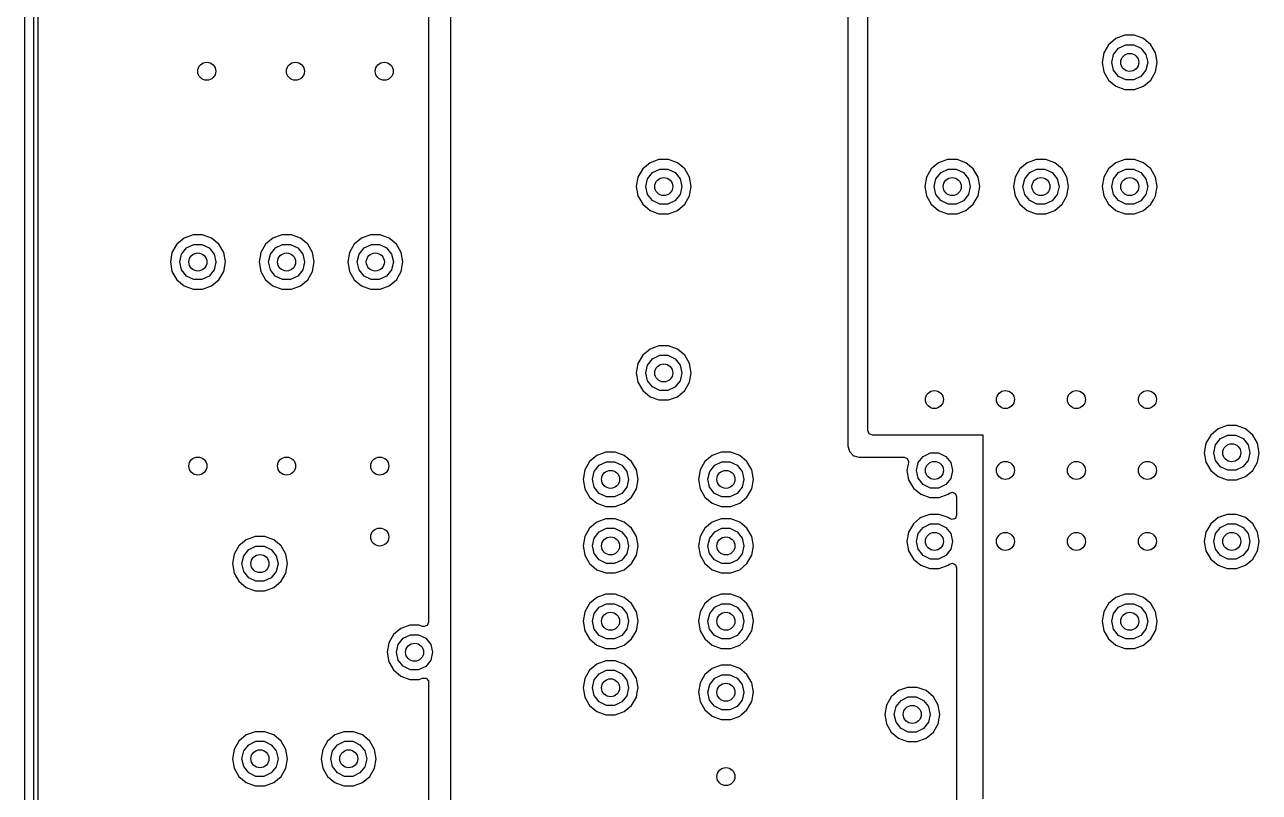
# Model space of a CAD drawing. Extents: x 2.01 to 4.77, y -4.11 to -1.35.
# Drawn here: x 2.014 to 2.561, y -3.257 to -2.916 of the extents above; entities that cross this region are included whole.
import ezdxf

# ---------------------------------------------------------------- set-up
doc = ezdxf.new("R2010")
doc.units = 0
doc.header["$MEASUREMENT"] = 0
doc.layers.add('BLACK', color=7, linetype='CONTINUOUS')

msp = doc.modelspace()

# ---------------------------------------------------------------- linework, layer by layer
at = {"layer": 'BLACK', "linetype": 'CONTINUOUS'}
for p, q in [((2.01374, -3.95082), (2.01374, -1.51381)), ((2.01768, -1.51381), (2.01768, -3.95082)), ((2.01971, -3.94988), (2.01971, -1.51476)), ((2.19291, -2.49177), (2.19291, -3.18152)), ((2.20276, -3.61508), (2.20276, -2.79887)), ((2.37893, -2.83006), (2.37893, -3.10329)), ((2.3878, -2.93307), (2.3878, -2.82676)), ((2.49783, -2.9225), (2.49459, -2.92523)), ((2.50182, -2.92105), (2.49783, -2.9225)), ((2.50606, -2.92105), (2.50182, -2.92105)), ((2.51004, -2.9225), (2.50606, -2.92105)), ((2.51329, -2.92523), (2.51004, -2.9225)), ((2.49247, -2.9289), (2.49173, -2.93307)), ((2.49459, -2.92523), (2.49247, -2.9289)), ((2.49594, -2.93306), (2.49673, -2.92959)), ((2.49673, -2.92959), (2.49896, -2.92681)), ((2.49896, -2.92681), (2.50216, -2.92527)), ((2.50216, -2.92527), (2.50572, -2.92527)), ((2.50572, -2.92527), (2.50893, -2.92682)), ((2.50893, -2.92682), (2.51115, -2.9296)), ((2.51115, -2.9296), (2.51194, -2.93307)), ((2.51541, -2.9289), (2.51329, -2.92523)), ((2.5158, -2.9311), (2.51541, -2.9289)), ((2.3878, -2.96457), (2.3878, -2.93307)), ((2.49173, -2.93307), (2.49247, -2.93725)), ((2.49672, -2.93653), (2.49594, -2.93306)), ((2.51194, -2.9331), (2.51113, -2.93657)), ((2.51194, -2.93307), (2.51194, -2.9331)), ((2.51541, -2.93725), (2.51614, -2.93307)), ((2.51614, -2.93307), (2.5158, -2.9311)), ((2.49247, -2.93725), (2.49459, -2.94092)), ((2.49459, -2.94092), (2.49783, -2.94364)), ((2.49894, -2.93931), (2.49672, -2.93653)), ((2.50214, -2.94087), (2.49894, -2.93931)), ((2.5057, -2.94088), (2.50214, -2.94087)), ((2.50891, -2.93934), (2.5057, -2.94088)), ((2.51113, -2.93657), (2.50891, -2.93934)), ((2.51004, -2.94364), (2.51329, -2.94092)), ((2.51329, -2.94092), (2.51541, -2.93725)), ((2.49783, -2.94364), (2.50182, -2.94509)), ((2.50182, -2.94509), (2.50606, -2.94509)), ((2.50606, -2.94509), (2.51004, -2.94364)), ((2.3878, -3.09646), (2.3878, -2.96457)), ((2.29114, -2.97762), (2.28789, -2.98034)), ((2.29512, -2.97617), (2.29114, -2.97762)), ((2.29936, -2.97617), (2.29512, -2.97617)), ((2.30335, -2.97762), (2.29936, -2.97617)), ((2.30659, -2.98034), (2.30335, -2.97762)), ((2.41909, -2.97762), (2.41585, -2.98034)), ((2.42308, -2.97617), (2.41909, -2.97762)), ((2.42732, -2.97617), (2.42308, -2.97617)), ((2.4313, -2.97762), (2.42732, -2.97617)), ((2.43455, -2.98034), (2.4313, -2.97762)), ((2.45846, -2.97762), (2.45522, -2.98034)), ((2.46245, -2.97617), (2.45846, -2.97762)), ((2.46669, -2.97617), (2.46245, -2.97617)), ((2.47067, -2.97762), (2.46669, -2.97617)), ((2.47392, -2.98034), (2.47067, -2.97762)), ((2.49783, -2.97762), (2.49459, -2.98034)), ((2.50182, -2.97617), (2.49783, -2.97762)), ((2.50606, -2.97617), (2.50182, -2.97617)), ((2.51004, -2.97762), (2.50606, -2.97617)), ((2.51329, -2.98034), (2.51004, -2.97762)), ((2.28578, -2.98401), (2.28504, -2.98819)), ((2.28789, -2.98034), (2.28578, -2.98401)), ((2.28924, -2.98818), (2.29004, -2.98471)), ((2.29004, -2.98471), (2.29226, -2.98193)), ((2.29226, -2.98193), (2.29547, -2.98039)), ((2.29547, -2.98039), (2.29903, -2.98039)), ((2.29903, -2.98039), (2.30224, -2.98194)), ((2.30224, -2.98194), (2.30445, -2.98472)), ((2.30445, -2.98472), (2.30524, -2.98819)), ((2.30871, -2.98401), (2.30659, -2.98034)), ((2.30945, -2.98819), (2.30871, -2.98401)), ((2.41373, -2.98401), (2.41299, -2.98819)), ((2.41585, -2.98034), (2.41373, -2.98401)), ((2.4172, -2.98818), (2.41799, -2.98471)), ((2.41799, -2.98471), (2.42022, -2.98193)), ((2.42022, -2.98193), (2.42342, -2.98039)), ((2.42342, -2.98039), (2.42698, -2.98039)), ((2.42698, -2.98039), (2.43019, -2.98194)), ((2.43019, -2.98194), (2.43241, -2.98472)), ((2.43241, -2.98472), (2.4332, -2.98819)), ((2.43667, -2.98401), (2.43455, -2.98034)), ((2.4374, -2.98819), (2.43667, -2.98401)), ((2.4531, -2.98401), (2.45236, -2.98819)), ((2.45522, -2.98034), (2.4531, -2.98401)), ((2.45657, -2.98818), (2.45736, -2.98471)), ((2.45736, -2.98471), (2.45959, -2.98193)), ((2.45959, -2.98193), (2.46279, -2.98039)), ((2.46279, -2.98039), (2.46635, -2.98039)), ((2.46635, -2.98039), (2.46956, -2.98194)), ((2.46956, -2.98194), (2.47178, -2.98472)), ((2.47178, -2.98472), (2.47257, -2.98819)), ((2.47604, -2.98401), (2.47392, -2.98034)), ((2.47677, -2.98819), (2.47604, -2.98401)), ((2.49247, -2.98401), (2.49173, -2.98819)), ((2.49459, -2.98034), (2.49247, -2.98401)), ((2.49594, -2.98818), (2.49673, -2.98471)), ((2.49673, -2.98471), (2.49896, -2.98193)), ((2.49896, -2.98193), (2.50216, -2.98039)), ((2.50216, -2.98039), (2.50572, -2.98039)), ((2.50572, -2.98039), (2.50893, -2.98194)), ((2.50893, -2.98194), (2.51115, -2.98472)), ((2.51115, -2.98472), (2.51194, -2.98819)), ((2.51541, -2.98401), (2.51329, -2.98034)), ((2.51614, -2.98819), (2.51541, -2.98401)), ((2.28504, -2.98819), (2.28578, -2.99236)), ((2.29003, -2.99165), (2.28924, -2.98818)), ((2.30524, -2.98822), (2.30444, -2.99168)), ((2.30524, -2.98819), (2.30524, -2.98822)), ((2.30871, -2.99236), (2.30945, -2.98819)), ((2.41299, -2.98819), (2.41373, -2.99236)), ((2.41798, -2.99165), (2.4172, -2.98818)), ((2.4332, -2.98822), (2.43239, -2.99168)), ((2.4332, -2.98819), (2.4332, -2.98822)), ((2.43667, -2.99236), (2.4374, -2.98819)), ((2.45236, -2.98819), (2.4531, -2.99236)), ((2.45735, -2.99165), (2.45657, -2.98818)), ((2.47257, -2.98822), (2.47176, -2.99168)), ((2.47257, -2.98819), (2.47257, -2.98822)), ((2.47604, -2.99236), (2.47677, -2.98819)), ((2.49173, -2.98819), (2.49247, -2.99236)), ((2.49672, -2.99165), (2.49594, -2.98818)), ((2.51194, -2.98822), (2.51113, -2.99168)), ((2.51194, -2.98819), (2.51194, -2.98822)), ((2.51541, -2.99236), (2.51614, -2.98819)), ((2.28578, -2.99236), (2.28789, -2.99603)), ((2.29224, -2.99443), (2.29003, -2.99165)), ((2.29544, -2.99598), (2.29224, -2.99443)), ((2.30221, -2.99446), (2.299, -2.99599)), ((2.30444, -2.99168), (2.30221, -2.99446)), ((2.30659, -2.99603), (2.30871, -2.99236)), ((2.41373, -2.99236), (2.41585, -2.99603)), ((2.42019, -2.99443), (2.41798, -2.99165)), ((2.4234, -2.99598), (2.42019, -2.99443)), ((2.43017, -2.99446), (2.42696, -2.99599)), ((2.43239, -2.99168), (2.43017, -2.99446)), ((2.43455, -2.99603), (2.43667, -2.99236)), ((2.4531, -2.99236), (2.45522, -2.99603)), ((2.45957, -2.99443), (2.45735, -2.99165)), ((2.46277, -2.99598), (2.45957, -2.99443)), ((2.46954, -2.99446), (2.46633, -2.99599)), ((2.47176, -2.99168), (2.46954, -2.99446)), ((2.47392, -2.99603), (2.47604, -2.99236)), ((2.49247, -2.99236), (2.49459, -2.99603)), ((2.49894, -2.99443), (2.49672, -2.99165)), ((2.50214, -2.99598), (2.49894, -2.99443)), ((2.50891, -2.99446), (2.5057, -2.99599)), ((2.51113, -2.99168), (2.50891, -2.99446)), ((2.51329, -2.99603), (2.51441, -2.99409)), ((2.51441, -2.99409), (2.51541, -2.99236)), ((2.28789, -2.99603), (2.29114, -2.99876)), ((2.29114, -2.99876), (2.29512, -3.00021)), ((2.29512, -3.00021), (2.29936, -3.00021)), ((2.299, -2.99599), (2.29544, -2.99598)), ((2.29936, -3.00021), (2.30335, -2.99876)), ((2.30335, -2.99876), (2.30659, -2.99603)), ((2.41585, -2.99603), (2.41909, -2.99876)), ((2.41909, -2.99876), (2.42308, -3.00021)), ((2.42308, -3.00021), (2.42732, -3.00021)), ((2.42696, -2.99599), (2.4234, -2.99598)), ((2.42732, -3.00021), (2.4313, -2.99876)), ((2.4313, -2.99876), (2.43455, -2.99603)), ((2.45522, -2.99603), (2.45846, -2.99876)), ((2.45846, -2.99876), (2.46245, -3.00021)), ((2.46245, -3.00021), (2.46669, -3.00021)), ((2.46633, -2.99599), (2.46277, -2.99598)), ((2.46669, -3.00021), (2.47067, -2.99876)), ((2.47067, -2.99876), (2.47392, -2.99603)), ((2.49459, -2.99603), (2.49783, -2.99876)), ((2.49783, -2.99876), (2.50182, -3.00021)), ((2.50182, -3.00021), (2.50606, -3.00021)), ((2.5057, -2.99599), (2.50214, -2.99598)), ((2.50606, -3.00021), (2.51004, -2.99876)), ((2.51004, -2.99876), (2.51329, -2.99603)), ((2.08445, -3.01108), (2.0812, -3.01381)), ((2.08843, -3.00963), (2.08445, -3.01108)), ((2.09267, -3.00963), (2.08843, -3.00963)), ((2.09665, -3.01108), (2.09267, -3.00963)), ((2.0999, -3.01381), (2.09665, -3.01108)), ((2.12382, -3.01108), (2.12057, -3.01381)), ((2.1278, -3.00963), (2.12382, -3.01108)), ((2.13204, -3.00963), (2.1278, -3.00963)), ((2.13602, -3.01108), (2.13204, -3.00963)), ((2.13927, -3.01381), (2.13602, -3.01108)), ((2.16319, -3.01108), (2.15994, -3.01381)), ((2.16717, -3.00963), (2.16319, -3.01108)), ((2.17141, -3.00963), (2.16717, -3.00963)), ((2.17539, -3.01108), (2.17141, -3.00963)), ((2.17864, -3.01381), (2.17539, -3.01108)), ((2.07908, -3.01748), (2.07835, -3.02165)), ((2.0812, -3.01381), (2.07908, -3.01748)), ((2.08335, -3.01817), (2.08557, -3.01539)), ((2.08557, -3.01539), (2.08878, -3.01385)), ((2.08878, -3.01385), (2.09234, -3.01386)), ((2.09234, -3.01386), (2.09554, -3.0154)), ((2.09554, -3.0154), (2.09776, -3.01818)), ((2.10202, -3.01748), (2.0999, -3.01381)), ((2.10276, -3.02165), (2.10202, -3.01748)), ((2.11845, -3.01748), (2.11772, -3.02165)), ((2.12057, -3.01381), (2.11845, -3.01748)), ((2.12272, -3.01817), (2.12494, -3.01539)), ((2.12494, -3.01539), (2.12815, -3.01385)), ((2.12815, -3.01385), (2.13171, -3.01386)), ((2.13171, -3.01386), (2.13491, -3.0154)), ((2.13491, -3.0154), (2.13713, -3.01818)), ((2.14139, -3.01748), (2.13927, -3.01381)), ((2.14213, -3.02165), (2.14139, -3.01748)), ((2.15782, -3.01748), (2.15709, -3.02165)), ((2.15994, -3.01381), (2.15782, -3.01748)), ((2.16209, -3.01817), (2.16431, -3.01539)), ((2.16431, -3.01539), (2.16752, -3.01385)), ((2.16752, -3.01385), (2.17108, -3.01386)), ((2.17108, -3.01386), (2.17428, -3.0154)), ((2.17428, -3.0154), (2.1765, -3.01818)), ((2.18076, -3.01748), (2.17864, -3.01381)), ((2.1815, -3.02165), (2.18076, -3.01748)), ((2.07835, -3.02165), (2.07908, -3.02583)), ((2.08255, -3.02164), (2.08335, -3.01817)), ((2.08334, -3.02511), (2.08255, -3.02164)), ((2.09855, -3.02168), (2.09775, -3.02515)), ((2.09776, -3.01818), (2.09855, -3.02165)), ((2.09855, -3.02165), (2.09855, -3.02168)), ((2.10202, -3.02583), (2.10276, -3.02165)), ((2.11772, -3.02165), (2.11845, -3.02583)), ((2.12192, -3.02164), (2.12272, -3.01817)), ((2.12271, -3.02511), (2.12192, -3.02164)), ((2.13792, -3.02168), (2.13712, -3.02515)), ((2.13713, -3.01818), (2.13792, -3.02165)), ((2.13792, -3.02165), (2.13792, -3.02168)), ((2.14139, -3.02583), (2.14213, -3.02165)), ((2.15709, -3.02165), (2.15782, -3.02583)), ((2.16129, -3.02164), (2.16209, -3.01817)), ((2.16208, -3.02511), (2.16129, -3.02164)), ((2.17729, -3.02168), (2.17649, -3.02515)), ((2.1765, -3.01818), (2.17729, -3.02165)), ((2.17729, -3.02165), (2.17729, -3.02168)), ((2.18076, -3.02583), (2.1815, -3.02165)), ((2.07908, -3.02583), (2.0812, -3.0295)), ((2.08555, -3.0279), (2.08334, -3.02511)), ((2.08875, -3.02945), (2.08555, -3.0279)), ((2.09552, -3.02792), (2.09231, -3.02946)), ((2.09775, -3.02515), (2.09552, -3.02792)), ((2.0999, -3.0295), (2.10202, -3.02583)), ((2.11845, -3.02583), (2.12057, -3.0295)), ((2.12492, -3.0279), (2.12271, -3.02511)), ((2.12812, -3.02945), (2.12492, -3.0279)), ((2.13489, -3.02792), (2.13168, -3.02946)), ((2.13712, -3.02515), (2.13489, -3.02792)), ((2.13927, -3.0295), (2.14139, -3.02583)), ((2.15782, -3.02583), (2.15994, -3.0295)), ((2.16429, -3.0279), (2.16208, -3.02511)), ((2.16749, -3.02945), (2.16429, -3.0279)), ((2.17426, -3.02792), (2.17105, -3.02946)), ((2.17649, -3.02515), (2.17426, -3.02792)), ((2.17864, -3.0295), (2.18076, -3.02583)), ((2.0812, -3.0295), (2.08445, -3.03222)), ((2.08445, -3.03222), (2.08843, -3.03367)), ((2.08843, -3.03367), (2.09267, -3.03367)), ((2.09231, -3.02946), (2.08875, -3.02945)), ((2.09267, -3.03367), (2.09665, -3.03222)), ((2.09665, -3.03222), (2.0999, -3.0295)), ((2.12057, -3.0295), (2.12382, -3.03222)), ((2.12382, -3.03222), (2.1278, -3.03367)), ((2.1278, -3.03367), (2.13204, -3.03367)), ((2.13168, -3.02946), (2.12812, -3.02945)), ((2.13204, -3.03367), (2.13602, -3.03222)), ((2.13602, -3.03222), (2.13927, -3.0295)), ((2.15994, -3.0295), (2.16319, -3.03222)), ((2.16319, -3.03222), (2.16717, -3.03367)), ((2.16717, -3.03367), (2.17141, -3.03367)), ((2.17105, -3.02946), (2.16749, -3.02945)), ((2.17141, -3.03367), (2.17539, -3.03222)), ((2.17539, -3.03222), (2.17864, -3.0295)), ((2.29114, -3.0603), (2.28789, -3.06302)), ((2.29512, -3.05885), (2.29114, -3.0603)), ((2.29936, -3.05885), (2.29512, -3.05885)), ((2.30335, -3.0603), (2.29936, -3.05885)), ((2.30659, -3.06302), (2.30335, -3.0603)), ((2.28578, -3.06669), (2.28504, -3.07087)), ((2.28789, -3.06302), (2.28578, -3.06669)), ((2.29004, -3.06738), (2.29226, -3.06461)), ((2.29226, -3.06461), (2.29547, -3.06306)), ((2.29547, -3.06306), (2.29903, -3.06307)), ((2.29903, -3.06307), (2.30224, -3.06461)), ((2.30224, -3.06461), (2.30445, -3.0674)), ((2.30871, -3.06669), (2.30659, -3.06302)), ((2.30945, -3.07087), (2.30871, -3.06669)), ((2.28504, -3.07087), (2.28578, -3.07504)), ((2.28924, -3.07085), (2.29004, -3.06738)), ((2.29003, -3.07432), (2.28924, -3.07085)), ((2.30524, -3.07089), (2.30444, -3.07436)), ((2.30445, -3.0674), (2.30524, -3.07087)), ((2.30524, -3.07087), (2.30524, -3.07089)), ((2.30871, -3.07504), (2.30945, -3.07087)), ((2.28578, -3.07504), (2.28789, -3.07871)), ((2.29224, -3.07711), (2.29003, -3.07432)), ((2.29544, -3.07866), (2.29224, -3.07711)), ((2.30221, -3.07714), (2.299, -3.07867)), ((2.30444, -3.07436), (2.30221, -3.07714)), ((2.30659, -3.07871), (2.30871, -3.07504)), ((2.28789, -3.07871), (2.29114, -3.08144)), ((2.29114, -3.08144), (2.29512, -3.08289)), ((2.29512, -3.08289), (2.29936, -3.08289)), ((2.299, -3.07867), (2.29544, -3.07866)), ((2.29936, -3.08289), (2.30335, -3.08144)), ((2.30335, -3.08144), (2.30659, -3.07871)), ((2.54709, -3.09428), (2.54311, -3.09573)), ((2.55133, -3.09428), (2.54709, -3.09428)), ((2.55532, -3.09573), (2.55133, -3.09428)), ((2.38837, -3.09785), (2.3878, -3.09646)), ((2.38976, -3.09843), (2.38837, -3.09785)), ((2.43898, -3.09843), (2.38976, -3.09843)), ((2.43898, -3.25985), (2.43898, -3.09843)), ((2.53986, -3.09845), (2.53774, -3.10212)), ((2.54311, -3.09573), (2.53986, -3.09845)), ((2.54423, -3.10004), (2.54744, -3.0985)), ((2.54744, -3.0985), (2.551, -3.0985)), ((2.551, -3.0985), (2.5542, -3.10005)), ((2.55856, -3.09845), (2.55532, -3.09573)), ((2.56068, -3.10212), (2.55856, -3.09845)), ((2.37893, -3.10329), (2.3796, -3.10579)), ((2.53774, -3.10212), (2.53701, -3.1063)), ((2.54121, -3.10629), (2.54201, -3.10282)), ((2.54201, -3.10282), (2.54423, -3.10004)), ((2.5542, -3.10005), (2.55642, -3.10283)), ((2.55642, -3.10283), (2.55721, -3.1063)), ((2.56142, -3.1063), (2.56068, -3.10212)), ((2.26427, -3.11026), (2.26215, -3.11394)), ((2.26752, -3.10754), (2.26427, -3.11026)), ((2.2715, -3.10609), (2.26752, -3.10754)), ((2.26864, -3.11185), (2.27185, -3.11031)), ((2.27574, -3.10609), (2.2715, -3.10609)), ((2.27185, -3.11031), (2.27541, -3.11031)), ((2.27541, -3.11031), (2.27861, -3.11186)), ((2.27972, -3.10754), (2.27574, -3.10609)), ((2.28297, -3.11026), (2.27972, -3.10754)), ((2.28509, -3.11394), (2.28297, -3.11026)), ((2.31545, -3.11026), (2.31333, -3.11394)), ((2.3187, -3.10754), (2.31545, -3.11026)), ((2.32268, -3.10609), (2.3187, -3.10754)), ((2.31982, -3.11185), (2.32303, -3.11031)), ((2.32692, -3.10609), (2.32268, -3.10609)), ((2.32303, -3.11031), (2.32659, -3.11031)), ((2.32659, -3.11031), (2.32979, -3.11186)), ((2.33091, -3.10754), (2.32692, -3.10609)), ((2.33415, -3.11026), (2.33091, -3.10754)), ((2.33627, -3.11394), (2.33415, -3.11026)), ((2.3796, -3.10579), (2.38144, -3.10762)), ((2.38144, -3.10762), (2.38169, -3.10768)), ((2.38169, -3.10768), (2.38169, -3.10768)), ((2.38169, -3.10768), (2.38381, -3.10825)), ((2.38381, -3.10825), (2.38381, -3.10825)), ((2.38381, -3.10825), (2.38394, -3.10829)), ((2.38394, -3.10829), (2.38407, -3.10829)), ((2.38407, -3.10829), (2.40382, -3.10828)), ((2.38407, -3.10829), (2.38407, -3.10829)), ((2.40382, -3.10828), (2.40521, -3.10885)), ((2.40575, -3.11058), (2.40512, -3.11417)), ((2.40521, -3.10885), (2.40578, -3.11024)), ((2.40578, -3.11024), (2.40575, -3.11058)), ((2.40932, -3.11416), (2.41012, -3.11069)), ((2.41012, -3.11069), (2.41234, -3.10791)), ((2.41234, -3.10791), (2.41555, -3.10637)), ((2.41555, -3.10637), (2.41911, -3.10638)), ((2.41911, -3.10638), (2.42231, -3.10792)), ((2.42231, -3.10792), (2.42453, -3.1107)), ((2.42453, -3.1107), (2.42532, -3.11417)), ((2.53701, -3.1063), (2.53774, -3.11047)), ((2.53774, -3.11047), (2.53986, -3.11414)), ((2.542, -3.10976), (2.54121, -3.10629)), ((2.54421, -3.11254), (2.542, -3.10976)), ((2.55641, -3.10979), (2.55418, -3.11257)), ((2.55721, -3.10633), (2.55641, -3.10979)), ((2.55721, -3.1063), (2.55721, -3.10633)), ((2.55856, -3.11414), (2.56068, -3.11047)), ((2.56068, -3.11047), (2.56142, -3.1063)), ((2.26215, -3.11394), (2.26142, -3.11811)), ((2.26562, -3.1181), (2.26642, -3.11463)), ((2.26642, -3.11463), (2.26864, -3.11185)), ((2.27861, -3.11186), (2.28083, -3.11464)), ((2.28083, -3.11464), (2.28162, -3.11811)), ((2.28583, -3.11811), (2.28509, -3.11394)), ((2.31333, -3.11394), (2.3126, -3.11811)), ((2.3168, -3.1181), (2.3176, -3.11463)), ((2.3176, -3.11463), (2.31982, -3.11185)), ((2.32979, -3.11186), (2.33201, -3.11464)), ((2.33201, -3.11464), (2.3328, -3.11811)), ((2.33701, -3.11811), (2.33627, -3.11394)), ((2.40512, -3.11417), (2.40585, -3.11835)), ((2.41011, -3.11763), (2.40932, -3.11416)), ((2.42532, -3.1142), (2.42452, -3.11767)), ((2.42532, -3.11417), (2.42532, -3.1142)), ((2.53986, -3.11414), (2.54311, -3.11687)), ((2.54741, -3.11409), (2.54421, -3.11254)), ((2.55097, -3.1141), (2.54741, -3.11409)), ((2.55418, -3.11257), (2.55097, -3.1141)), ((2.55532, -3.11687), (2.55856, -3.11414)), ((2.26142, -3.11811), (2.26215, -3.12228)), ((2.26641, -3.12157), (2.26562, -3.1181)), ((2.26862, -3.12435), (2.26641, -3.12157)), ((2.28082, -3.1216), (2.27859, -3.12438)), ((2.28162, -3.11814), (2.28082, -3.1216)), ((2.28162, -3.11811), (2.28162, -3.11814)), ((2.28509, -3.12228), (2.28583, -3.11811)), ((2.3126, -3.11811), (2.31333, -3.12228)), ((2.31759, -3.12157), (2.3168, -3.1181)), ((2.3198, -3.12435), (2.31759, -3.12157)), ((2.332, -3.1216), (2.32977, -3.12438)), ((2.3328, -3.11814), (2.332, -3.1216)), ((2.3328, -3.11811), (2.3328, -3.11814)), ((2.33627, -3.12228), (2.33701, -3.11811)), ((2.40585, -3.11835), (2.40797, -3.12202)), ((2.41232, -3.12042), (2.41011, -3.11763)), ((2.41552, -3.12197), (2.41232, -3.12042)), ((2.42229, -3.12044), (2.41908, -3.12198)), ((2.42452, -3.11767), (2.42229, -3.12044)), ((2.54311, -3.11687), (2.54709, -3.11832)), ((2.54709, -3.11832), (2.55133, -3.11832)), ((2.55133, -3.11832), (2.55532, -3.11687)), ((2.26215, -3.12228), (2.26427, -3.12596)), ((2.26427, -3.12596), (2.26752, -3.12868)), ((2.27182, -3.12591), (2.26862, -3.12435)), ((2.27538, -3.12591), (2.27182, -3.12591)), ((2.27859, -3.12438), (2.27538, -3.12591)), ((2.27972, -3.12868), (2.28297, -3.12596)), ((2.28297, -3.12596), (2.28509, -3.12228)), ((2.31333, -3.12228), (2.31545, -3.12596)), ((2.31545, -3.12596), (2.3187, -3.12868)), ((2.323, -3.12591), (2.3198, -3.12435)), ((2.32656, -3.12591), (2.323, -3.12591)), ((2.32977, -3.12438), (2.32656, -3.12591)), ((2.33091, -3.12868), (2.33415, -3.12596)), ((2.33415, -3.12596), (2.33627, -3.12228)), ((2.40797, -3.12202), (2.41122, -3.12474)), ((2.41122, -3.12474), (2.4152, -3.12619)), ((2.4152, -3.12619), (2.41944, -3.12619)), ((2.41908, -3.12198), (2.41552, -3.12197)), ((2.41944, -3.12619), (2.42343, -3.12474)), ((2.42343, -3.12474), (2.42394, -3.12431)), ((2.42394, -3.12431), (2.42537, -3.12386)), ((2.42537, -3.12386), (2.42671, -3.12455)), ((2.42671, -3.12455), (2.42716, -3.12581)), ((2.42716, -3.12581), (2.42716, -3.13403)), ((2.26752, -3.12868), (2.2715, -3.13013)), ((2.2715, -3.13013), (2.27574, -3.13013)), ((2.27574, -3.13013), (2.27972, -3.12868)), ((2.3187, -3.12868), (2.32268, -3.13013)), ((2.32268, -3.13013), (2.32692, -3.13013)), ((2.32692, -3.13013), (2.33091, -3.12868)), ((2.26752, -3.13707), (2.26427, -3.13979)), ((2.2715, -3.13562), (2.26752, -3.13707)), ((2.27574, -3.13562), (2.2715, -3.13562)), ((2.27972, -3.13707), (2.27574, -3.13562)), ((2.28297, -3.13979), (2.27972, -3.13707)), ((2.3187, -3.13707), (2.31545, -3.13979)), ((2.32268, -3.13562), (2.3187, -3.13707)), ((2.32692, -3.13562), (2.32268, -3.13562)), ((2.33091, -3.13707), (2.32692, -3.13562)), ((2.33415, -3.13979), (2.33091, -3.13707)), ((2.40797, -3.13782), (2.40585, -3.14149)), ((2.4107, -3.13553), (2.40797, -3.13782)), ((2.41109, -3.13521), (2.4107, -3.13553)), ((2.41122, -3.1351), (2.41109, -3.13521)), ((2.4152, -3.13365), (2.41122, -3.1351)), ((2.41234, -3.13941), (2.41555, -3.13787)), ((2.41944, -3.13365), (2.4152, -3.13365)), ((2.41555, -3.13787), (2.41911, -3.13787)), ((2.41911, -3.13787), (2.42231, -3.13942)), ((2.42343, -3.1351), (2.41944, -3.13365)), ((2.42356, -3.13521), (2.42343, -3.1351)), ((2.42394, -3.13553), (2.42356, -3.13521)), ((2.4252, -3.13599), (2.42394, -3.13553)), ((2.42659, -3.13542), (2.4252, -3.13599)), ((2.42716, -3.13403), (2.42659, -3.13542)), ((2.53986, -3.13782), (2.53774, -3.14149)), ((2.54311, -3.1351), (2.53986, -3.13782)), ((2.54709, -3.13365), (2.54311, -3.1351)), ((2.54423, -3.13941), (2.54744, -3.13787)), ((2.55133, -3.13365), (2.54709, -3.13365)), ((2.54744, -3.13787), (2.551, -3.13787)), ((2.551, -3.13787), (2.5542, -3.13942)), ((2.55532, -3.1351), (2.55133, -3.13365)), ((2.55856, -3.13782), (2.55532, -3.1351)), ((2.56068, -3.14149), (2.55856, -3.13782)), ((2.11599, -3.14349), (2.11201, -3.14494)), ((2.12023, -3.14349), (2.11599, -3.14349)), ((2.12421, -3.14494), (2.12023, -3.14349)), ((2.26215, -3.14346), (2.26142, -3.14764)), ((2.26427, -3.13979), (2.26215, -3.14346)), ((2.26642, -3.14416), (2.26864, -3.14138)), ((2.26864, -3.14138), (2.27185, -3.13984)), ((2.27185, -3.13984), (2.27541, -3.13984)), ((2.27541, -3.13984), (2.27861, -3.14139)), ((2.27861, -3.14139), (2.28083, -3.14417)), ((2.28509, -3.14346), (2.28297, -3.13979)), ((2.28583, -3.14764), (2.28509, -3.14346)), ((2.31333, -3.14346), (2.3126, -3.14764)), ((2.31545, -3.13979), (2.31333, -3.14346)), ((2.3176, -3.14416), (2.31982, -3.14138)), ((2.31982, -3.14138), (2.32303, -3.13984)), ((2.32303, -3.13984), (2.32659, -3.13984)), ((2.32659, -3.13984), (2.32979, -3.14139)), ((2.32979, -3.14139), (2.33201, -3.14417)), ((2.33627, -3.14346), (2.33415, -3.13979)), ((2.33701, -3.14764), (2.33627, -3.14346)), ((2.40585, -3.14149), (2.40512, -3.14567)), ((2.40932, -3.14566), (2.41012, -3.14219)), ((2.41012, -3.14219), (2.41234, -3.13941)), ((2.42231, -3.13942), (2.42453, -3.1422)), ((2.42453, -3.1422), (2.42532, -3.14567)), ((2.53774, -3.14149), (2.53701, -3.14567)), ((2.54121, -3.14566), (2.54201, -3.14219)), ((2.54201, -3.14219), (2.54423, -3.13941)), ((2.5542, -3.13942), (2.55642, -3.1422)), ((2.55642, -3.1422), (2.55721, -3.14567)), ((2.56142, -3.14567), (2.56068, -3.14149)), ((2.10876, -3.14767), (2.10664, -3.15134)), ((2.11201, -3.14494), (2.10876, -3.14767)), ((2.11313, -3.14925), (2.11634, -3.14771)), ((2.11634, -3.14771), (2.1199, -3.14771)), ((2.1199, -3.14771), (2.1231, -3.14926)), ((2.12746, -3.14767), (2.12421, -3.14494)), ((2.12958, -3.15134), (2.12746, -3.14767)), ((2.26142, -3.14764), (2.26215, -3.15181)), ((2.26562, -3.14762), (2.26642, -3.14416)), ((2.26641, -3.15109), (2.26562, -3.14762)), ((2.28162, -3.14767), (2.28082, -3.15113)), ((2.28083, -3.14417), (2.28162, -3.14764)), ((2.28162, -3.14764), (2.28162, -3.14767)), ((2.28509, -3.15181), (2.28583, -3.14764)), ((2.3126, -3.14764), (2.31333, -3.15181)), ((2.3168, -3.14762), (2.3176, -3.14416)), ((2.31759, -3.15109), (2.3168, -3.14762)), ((2.3328, -3.14767), (2.332, -3.15113)), ((2.33201, -3.14417), (2.3328, -3.14764)), ((2.3328, -3.14764), (2.3328, -3.14767)), ((2.33627, -3.15181), (2.33701, -3.14764)), ((2.40512, -3.14567), (2.40585, -3.14984)), ((2.41011, -3.14913), (2.40932, -3.14566)), ((2.41232, -3.15191), (2.41011, -3.14913)), ((2.42452, -3.14916), (2.42229, -3.15194)), ((2.42532, -3.1457), (2.42452, -3.14916)), ((2.42532, -3.14567), (2.42532, -3.1457)), ((2.53701, -3.14567), (2.53774, -3.14984)), ((2.542, -3.14913), (2.54121, -3.14566)), ((2.54421, -3.15191), (2.542, -3.14913)), ((2.55641, -3.14916), (2.55418, -3.15194)), ((2.55721, -3.1457), (2.55641, -3.14916)), ((2.55721, -3.14567), (2.55721, -3.1457)), ((2.56068, -3.14984), (2.56142, -3.14567)), ((2.10664, -3.15134), (2.10591, -3.15551)), ((2.11011, -3.1555), (2.11091, -3.15203)), ((2.11091, -3.15203), (2.11313, -3.14925)), ((2.1231, -3.14926), (2.12532, -3.15204)), ((2.12532, -3.15204), (2.12611, -3.15551)), ((2.13032, -3.15551), (2.12958, -3.15134)), ((2.26215, -3.15181), (2.26427, -3.15548)), ((2.26862, -3.15388), (2.26641, -3.15109)), ((2.27182, -3.15543), (2.26862, -3.15388)), ((2.27859, -3.15391), (2.27538, -3.15544)), ((2.28082, -3.15113), (2.27859, -3.15391)), ((2.28297, -3.15548), (2.28509, -3.15181)), ((2.31333, -3.15181), (2.31545, -3.15548)), ((2.3198, -3.15388), (2.31759, -3.15109)), ((2.323, -3.15543), (2.3198, -3.15388)), ((2.32977, -3.15391), (2.32656, -3.15544)), ((2.332, -3.15113), (2.32977, -3.15391)), ((2.33415, -3.15548), (2.33627, -3.15181)), ((2.40585, -3.14984), (2.40797, -3.15351)), ((2.40797, -3.15351), (2.41122, -3.15624)), ((2.41552, -3.15346), (2.41232, -3.15191)), ((2.41908, -3.15347), (2.41552, -3.15346)), ((2.42229, -3.15194), (2.41908, -3.15347)), ((2.53774, -3.14984), (2.53986, -3.15351)), ((2.53986, -3.15351), (2.54311, -3.15624)), ((2.54741, -3.15346), (2.54421, -3.15191)), ((2.55097, -3.15347), (2.54741, -3.15346)), ((2.55418, -3.15194), (2.55097, -3.15347)), ((2.55532, -3.15624), (2.55856, -3.15351)), ((2.55856, -3.15351), (2.56068, -3.14984)), ((2.10591, -3.15551), (2.10664, -3.15969)), ((2.10664, -3.15969), (2.10876, -3.16336)), ((2.1109, -3.15897), (2.11011, -3.1555)), ((2.11311, -3.16176), (2.1109, -3.15897)), ((2.12531, -3.15901), (2.12308, -3.16178)), ((2.12611, -3.15554), (2.12531, -3.15901)), ((2.12611, -3.15551), (2.12611, -3.15554)), ((2.12746, -3.16336), (2.12958, -3.15969)), ((2.12958, -3.15969), (2.13032, -3.15551)), ((2.26427, -3.15548), (2.26752, -3.15821)), ((2.26752, -3.15821), (2.2715, -3.15966)), ((2.2715, -3.15966), (2.27574, -3.15966)), ((2.27538, -3.15544), (2.27182, -3.15543)), ((2.27574, -3.15966), (2.27972, -3.15821)), ((2.27972, -3.15821), (2.28297, -3.15548)), ((2.31545, -3.15548), (2.3187, -3.15821)), ((2.3187, -3.15821), (2.32268, -3.15966)), ((2.32268, -3.15966), (2.32692, -3.15966)), ((2.32656, -3.15544), (2.323, -3.15543)), ((2.32692, -3.15966), (2.33091, -3.15821)), ((2.33091, -3.15821), (2.33415, -3.15548)), ((2.41122, -3.15624), (2.4152, -3.15769)), ((2.4152, -3.15769), (2.41944, -3.15769)), ((2.41944, -3.15769), (2.42343, -3.15624)), ((2.42343, -3.15624), (2.42394, -3.1558)), ((2.42394, -3.1558), (2.42537, -3.15535)), ((2.42537, -3.15535), (2.42671, -3.15605)), ((2.42671, -3.15605), (2.42716, -3.15731)), ((2.42716, -3.15731), (2.42716, -3.26862)), ((2.54311, -3.15624), (2.54709, -3.15769)), ((2.54709, -3.15769), (2.55133, -3.15769)), ((2.55133, -3.15769), (2.55532, -3.15624)), ((2.10876, -3.16336), (2.11201, -3.16608)), ((2.11631, -3.16331), (2.11311, -3.16176)), ((2.11987, -3.16332), (2.11631, -3.16331)), ((2.12308, -3.16178), (2.11987, -3.16332)), ((2.12421, -3.16608), (2.12746, -3.16336)), ((2.11201, -3.16608), (2.11599, -3.16753)), ((2.11599, -3.16753), (2.12023, -3.16753)), ((2.12023, -3.16753), (2.12421, -3.16608)), ((2.26752, -3.17053), (2.26427, -3.17326)), ((2.2715, -3.16908), (2.26752, -3.17053)), ((2.27574, -3.16908), (2.2715, -3.16908)), ((2.27972, -3.17053), (2.27574, -3.16908)), ((2.28297, -3.17326), (2.27972, -3.17053)), ((2.3187, -3.17053), (2.31545, -3.17326)), ((2.32268, -3.16908), (2.3187, -3.17053)), ((2.32692, -3.16908), (2.32268, -3.16908)), ((2.33091, -3.17053), (2.32692, -3.16908)), ((2.33415, -3.17326), (2.33091, -3.17053)), ((2.49783, -3.17053), (2.49459, -3.17326)), ((2.50182, -3.16908), (2.49783, -3.17053)), ((2.50606, -3.16908), (2.50182, -3.16908)), ((2.51004, -3.17053), (2.50606, -3.16908)), ((2.51329, -3.17326), (2.51004, -3.17053)), ((2.26427, -3.17326), (2.26215, -3.17693)), ((2.26642, -3.17762), (2.26864, -3.17484)), ((2.26864, -3.17484), (2.27185, -3.1733)), ((2.27185, -3.1733), (2.27541, -3.1733)), ((2.27541, -3.1733), (2.27861, -3.17485)), ((2.27861, -3.17485), (2.28083, -3.17763)), ((2.28509, -3.17693), (2.28297, -3.17326)), ((2.31545, -3.17326), (2.31333, -3.17693)), ((2.3176, -3.17762), (2.31982, -3.17484)), ((2.31982, -3.17484), (2.32303, -3.1733)), ((2.32303, -3.1733), (2.32659, -3.1733)), ((2.32659, -3.1733), (2.32979, -3.17485)), ((2.32979, -3.17485), (2.33201, -3.17763)), ((2.33627, -3.17693), (2.33415, -3.17326)), ((2.49459, -3.17326), (2.49247, -3.17693)), ((2.49673, -3.17762), (2.49896, -3.17484)), ((2.49896, -3.17484), (2.50216, -3.1733)), ((2.50216, -3.1733), (2.50572, -3.1733)), ((2.50572, -3.1733), (2.50893, -3.17485)), ((2.50893, -3.17485), (2.51115, -3.17763)), ((2.51541, -3.17693), (2.51329, -3.17326)), ((2.19291, -3.18152), (2.19234, -3.18291)), ((2.26215, -3.17693), (2.26142, -3.1811)), ((2.26142, -3.1811), (2.26215, -3.18528)), ((2.26562, -3.18109), (2.26642, -3.17762)), ((2.26641, -3.18456), (2.26562, -3.18109)), ((2.28162, -3.18113), (2.28082, -3.1846)), ((2.28083, -3.17763), (2.28162, -3.1811)), ((2.28162, -3.1811), (2.28162, -3.18113)), ((2.28583, -3.1811), (2.28509, -3.17693)), ((2.28509, -3.18528), (2.28583, -3.1811)), ((2.31333, -3.17693), (2.3126, -3.1811)), ((2.3126, -3.1811), (2.31333, -3.18528)), ((2.3168, -3.18109), (2.3176, -3.17762)), ((2.31759, -3.18456), (2.3168, -3.18109)), ((2.3328, -3.18113), (2.332, -3.1846)), ((2.33201, -3.17763), (2.3328, -3.1811)), ((2.3328, -3.1811), (2.3328, -3.18113)), ((2.33701, -3.1811), (2.33627, -3.17693)), ((2.33627, -3.18528), (2.33701, -3.1811)), ((2.49247, -3.17693), (2.49173, -3.1811)), ((2.49173, -3.1811), (2.49247, -3.18528)), ((2.49594, -3.18109), (2.49673, -3.17762)), ((2.49672, -3.18456), (2.49594, -3.18109)), ((2.51194, -3.18113), (2.51113, -3.1846)), ((2.51115, -3.17763), (2.51194, -3.1811)), ((2.51194, -3.1811), (2.51194, -3.18113)), ((2.51614, -3.1811), (2.51541, -3.17693)), ((2.51545, -3.18504), (2.51614, -3.1811)), ((2.17733, -3.187), (2.17521, -3.19067)), ((2.18058, -3.18427), (2.17733, -3.187)), ((2.18456, -3.18282), (2.18058, -3.18427)), ((2.1817, -3.18858), (2.18491, -3.18704)), ((2.1888, -3.18282), (2.18456, -3.18282)), ((2.18491, -3.18704), (2.18847, -3.18704)), ((2.18847, -3.18704), (2.19167, -3.18859)), ((2.19028, -3.18336), (2.1888, -3.18282)), ((2.19095, -3.18348), (2.19028, -3.18336)), ((2.19234, -3.18291), (2.19095, -3.18348)), ((2.26215, -3.18528), (2.26427, -3.18895)), ((2.26862, -3.18735), (2.26641, -3.18456)), ((2.27182, -3.1889), (2.26862, -3.18735)), ((2.27859, -3.18737), (2.27538, -3.18891)), ((2.28082, -3.1846), (2.27859, -3.18737)), ((2.28297, -3.18895), (2.28509, -3.18528)), ((2.31333, -3.18528), (2.31545, -3.18895)), ((2.3198, -3.18735), (2.31759, -3.18456)), ((2.323, -3.1889), (2.3198, -3.18735)), ((2.32977, -3.18737), (2.32656, -3.18891)), ((2.332, -3.1846), (2.32977, -3.18737)), ((2.33415, -3.18895), (2.33627, -3.18528)), ((2.49247, -3.18528), (2.49459, -3.18895)), ((2.49894, -3.18735), (2.49672, -3.18456)), ((2.50214, -3.1889), (2.49894, -3.18735)), ((2.50891, -3.18737), (2.5057, -3.18891)), ((2.51113, -3.1846), (2.50891, -3.18737)), ((2.51329, -3.18895), (2.51541, -3.18528)), ((2.51541, -3.18528), (2.51545, -3.18504)), ((2.17521, -3.19067), (2.17448, -3.19484)), ((2.17868, -3.19483), (2.17948, -3.19136)), ((2.17948, -3.19136), (2.1817, -3.18858)), ((2.19167, -3.18859), (2.19389, -3.19137)), ((2.19389, -3.19137), (2.19468, -3.19484)), ((2.26427, -3.18895), (2.26752, -3.19167)), ((2.26752, -3.19167), (2.2715, -3.19312)), ((2.27538, -3.18891), (2.27182, -3.1889)), ((2.27574, -3.19312), (2.27972, -3.19167)), ((2.27972, -3.19167), (2.28297, -3.18895)), ((2.31545, -3.18895), (2.3187, -3.19167)), ((2.3187, -3.19167), (2.32268, -3.19312)), ((2.32656, -3.18891), (2.323, -3.1889)), ((2.32692, -3.19312), (2.33091, -3.19167)), ((2.33091, -3.19167), (2.33415, -3.18895)), ((2.49459, -3.18895), (2.49783, -3.19167)), ((2.49783, -3.19167), (2.50182, -3.19312)), ((2.5057, -3.18891), (2.50214, -3.1889)), ((2.50606, -3.19312), (2.51004, -3.19167)), ((2.51004, -3.19167), (2.51329, -3.18895)), ((2.17448, -3.19484), (2.17521, -3.19902)), ((2.17947, -3.1983), (2.17868, -3.19483)), ((2.18168, -3.20109), (2.17947, -3.1983)), ((2.19388, -3.19834), (2.19165, -3.20111)), ((2.19468, -3.19487), (2.19388, -3.19834)), ((2.19468, -3.19484), (2.19468, -3.19487)), ((2.2715, -3.19312), (2.27574, -3.19312)), ((2.32268, -3.19312), (2.32692, -3.19312)), ((2.50182, -3.19312), (2.50606, -3.19312)), ((2.17521, -3.19902), (2.17733, -3.20269)), ((2.17733, -3.20269), (2.18058, -3.20541)), ((2.18488, -3.20264), (2.18168, -3.20109)), ((2.18844, -3.20265), (2.18488, -3.20264)), ((2.19165, -3.20111), (2.18844, -3.20265)), ((2.26427, -3.20278), (2.26215, -3.20646)), ((2.26752, -3.20006), (2.26427, -3.20278)), ((2.2715, -3.19861), (2.26752, -3.20006)), ((2.26864, -3.20437), (2.27185, -3.20283)), ((2.27574, -3.19861), (2.2715, -3.19861)), ((2.27185, -3.20283), (2.27541, -3.20283)), ((2.27541, -3.20283), (2.27861, -3.20438)), ((2.27972, -3.20006), (2.27574, -3.19861)), ((2.28297, -3.20278), (2.27972, -3.20006)), ((2.28509, -3.20646), (2.28297, -3.20278)), ((2.3187, -3.20203), (2.31545, -3.20475)), ((2.32268, -3.20058), (2.3187, -3.20203)), ((2.32692, -3.20058), (2.32268, -3.20058)), ((2.33091, -3.20203), (2.32692, -3.20058)), ((2.33415, -3.20475), (2.33091, -3.20203)), ((2.18058, -3.20541), (2.18456, -3.20686)), ((2.18456, -3.20686), (2.1888, -3.20686)), ((2.1888, -3.20686), (2.19028, -3.20632)), ((2.19028, -3.20632), (2.19178, -3.20639)), ((2.19178, -3.20639), (2.1928, -3.2075)), ((2.1928, -3.2075), (2.19291, -3.20817)), ((2.19291, -3.20817), (2.19291, -3.27545)), ((2.26215, -3.20646), (2.26142, -3.21063)), ((2.26562, -3.21062), (2.26642, -3.20715)), ((2.26642, -3.20715), (2.26864, -3.20437)), ((2.27861, -3.20438), (2.28083, -3.20716)), ((2.28083, -3.20716), (2.28162, -3.21063)), ((2.28583, -3.21063), (2.28509, -3.20646)), ((2.31333, -3.20842), (2.3126, -3.2126)), ((2.31545, -3.20475), (2.31333, -3.20842)), ((2.3168, -3.21258), (2.3176, -3.20912)), ((2.3176, -3.20912), (2.31982, -3.20634)), ((2.31982, -3.20634), (2.32303, -3.2048)), ((2.32303, -3.2048), (2.32659, -3.2048)), ((2.32659, -3.2048), (2.32979, -3.20635)), ((2.32979, -3.20635), (2.33201, -3.20913)), ((2.33201, -3.20913), (2.3328, -3.2126)), ((2.33627, -3.20842), (2.33415, -3.20475)), ((2.33701, -3.2126), (2.33627, -3.20842)), ((2.26142, -3.21063), (2.26215, -3.2148)), ((2.26215, -3.2148), (2.26427, -3.21848)), ((2.26641, -3.21409), (2.26562, -3.21062)), ((2.26862, -3.21687), (2.26641, -3.21409)), ((2.28082, -3.21412), (2.27859, -3.2169)), ((2.28162, -3.21066), (2.28082, -3.21412)), ((2.28162, -3.21063), (2.28162, -3.21066)), ((2.28297, -3.21848), (2.28509, -3.2148)), ((2.28509, -3.2148), (2.28548, -3.2126)), ((2.28548, -3.2126), (2.28583, -3.21063)), ((2.3126, -3.2126), (2.31333, -3.21677)), ((2.31759, -3.21606), (2.3168, -3.21258)), ((2.3328, -3.21263), (2.332, -3.21609)), ((2.3328, -3.2126), (2.3328, -3.21263)), ((2.33627, -3.21677), (2.33701, -3.2126)), ((2.39813, -3.2146), (2.39601, -3.21827)), ((2.40138, -3.21187), (2.39813, -3.2146)), ((2.40536, -3.21042), (2.40138, -3.21187)), ((2.4025, -3.21618), (2.40571, -3.21464)), ((2.4096, -3.21042), (2.40536, -3.21042)), ((2.40571, -3.21464), (2.40927, -3.21464)), ((2.40927, -3.21464), (2.41247, -3.21619)), ((2.41358, -3.21187), (2.4096, -3.21042)), ((2.41683, -3.2146), (2.41358, -3.21187)), ((2.41895, -3.21827), (2.41683, -3.2146)), ((2.26427, -3.21848), (2.26752, -3.2212)), ((2.27182, -3.21842), (2.26862, -3.21687)), ((2.27538, -3.21843), (2.27182, -3.21842)), ((2.27859, -3.2169), (2.27538, -3.21843)), ((2.27972, -3.2212), (2.28297, -3.21848)), ((2.31333, -3.21677), (2.31545, -3.22044)), ((2.3198, -3.21884), (2.31759, -3.21606)), ((2.323, -3.22039), (2.3198, -3.21884)), ((2.32977, -3.21887), (2.32656, -3.2204)), ((2.332, -3.21609), (2.32977, -3.21887)), ((2.33415, -3.22044), (2.33627, -3.21677)), ((2.39601, -3.21827), (2.39528, -3.22244)), ((2.39948, -3.22243), (2.40028, -3.21896)), ((2.40028, -3.21896), (2.4025, -3.21618)), ((2.41247, -3.21619), (2.41469, -3.21897)), ((2.41469, -3.21897), (2.41548, -3.22244)), ((2.41969, -3.22244), (2.41895, -3.21827)), ((2.26752, -3.2212), (2.2715, -3.22265)), ((2.2715, -3.22265), (2.27574, -3.22265)), ((2.27574, -3.22265), (2.27972, -3.2212)), ((2.31545, -3.22044), (2.3187, -3.22317)), ((2.3187, -3.22317), (2.32268, -3.22462)), ((2.32268, -3.22462), (2.32692, -3.22462)), ((2.32656, -3.2204), (2.323, -3.22039)), ((2.32692, -3.22462), (2.33091, -3.22317)), ((2.33091, -3.22317), (2.33177, -3.22244)), ((2.33177, -3.22244), (2.33415, -3.22044)), ((2.39528, -3.22244), (2.39601, -3.22662)), ((2.40027, -3.2259), (2.39948, -3.22243)), ((2.41548, -3.22247), (2.41468, -3.22594)), ((2.41548, -3.22244), (2.41548, -3.22247)), ((2.41895, -3.22662), (2.41969, -3.22244)), ((2.11599, -3.23011), (2.11201, -3.23156)), ((2.12023, -3.23011), (2.11599, -3.23011)), ((2.12421, -3.23156), (2.12023, -3.23011)), ((2.15536, -3.23011), (2.15138, -3.23156)), ((2.1596, -3.23011), (2.15536, -3.23011)), ((2.16358, -3.23156), (2.1596, -3.23011)), ((2.39601, -3.22662), (2.39813, -3.23029)), ((2.39813, -3.23029), (2.40138, -3.23301)), ((2.40248, -3.22868), (2.40027, -3.2259)), ((2.40568, -3.23024), (2.40248, -3.22868)), ((2.40924, -3.23025), (2.40568, -3.23024)), ((2.41245, -3.22871), (2.40924, -3.23025)), ((2.41468, -3.22594), (2.41245, -3.22871)), ((2.41358, -3.23301), (2.41683, -3.23029)), ((2.41683, -3.23029), (2.41895, -3.22662)), ((2.10876, -3.23428), (2.10664, -3.23795)), ((2.11201, -3.23156), (2.10876, -3.23428)), ((2.11091, -3.23864), (2.11313, -3.23587)), ((2.11313, -3.23587), (2.11634, -3.23432)), ((2.11634, -3.23432), (2.1199, -3.23433)), ((2.1199, -3.23433), (2.1231, -3.23587)), ((2.1231, -3.23587), (2.12532, -3.23866)), ((2.12746, -3.23428), (2.12421, -3.23156)), ((2.12958, -3.23795), (2.12746, -3.23428)), ((2.14813, -3.23428), (2.14601, -3.23795)), ((2.15138, -3.23156), (2.14813, -3.23428)), ((2.15028, -3.23864), (2.1525, -3.23587)), ((2.1525, -3.23587), (2.15571, -3.23432)), ((2.15571, -3.23432), (2.15927, -3.23433)), ((2.15927, -3.23433), (2.16247, -3.23587)), ((2.16247, -3.23587), (2.16469, -3.23866)), ((2.16683, -3.23428), (2.16358, -3.23156)), ((2.16895, -3.23795), (2.16683, -3.23428)), ((2.40138, -3.23301), (2.40536, -3.23446)), ((2.40536, -3.23446), (2.4096, -3.23446)), ((2.4096, -3.23446), (2.41358, -3.23301)), ((2.10664, -3.23795), (2.10591, -3.24213)), ((2.10591, -3.24213), (2.10664, -3.2463)), ((2.11011, -3.24211), (2.11091, -3.23864)), ((2.1109, -3.24558), (2.11011, -3.24211)), ((2.12611, -3.24215), (2.12531, -3.24562)), ((2.12532, -3.23866), (2.12611, -3.24213)), ((2.12611, -3.24213), (2.12611, -3.24215)), ((2.13032, -3.24213), (2.12958, -3.23795)), ((2.12958, -3.2463), (2.13032, -3.24213)), ((2.14601, -3.23795), (2.14528, -3.24213)), ((2.14528, -3.24213), (2.14601, -3.2463)), ((2.14948, -3.24211), (2.15028, -3.23864)), ((2.15027, -3.24558), (2.14948, -3.24211)), ((2.16548, -3.24215), (2.16468, -3.24562)), ((2.16469, -3.23866), (2.16548, -3.24213)), ((2.16548, -3.24213), (2.16548, -3.24215)), ((2.16969, -3.24213), (2.16895, -3.23795)), ((2.16895, -3.2463), (2.16969, -3.24213)), ((2.10664, -3.2463), (2.10876, -3.24997)), ((2.11311, -3.24837), (2.1109, -3.24558)), ((2.12531, -3.24562), (2.12308, -3.2484)), ((2.12746, -3.24997), (2.12958, -3.2463)), ((2.14601, -3.2463), (2.14813, -3.24997)), ((2.15248, -3.24837), (2.15027, -3.24558)), ((2.16468, -3.24562), (2.16245, -3.2484)), ((2.16683, -3.24997), (2.16895, -3.2463)), ((2.10876, -3.24997), (2.11201, -3.2527)), ((2.11201, -3.2527), (2.11599, -3.25415)), ((2.11631, -3.24992), (2.11311, -3.24837)), ((2.11987, -3.24993), (2.11631, -3.24992)), ((2.12308, -3.2484), (2.11987, -3.24993)), ((2.12023, -3.25415), (2.12421, -3.2527)), ((2.12421, -3.2527), (2.12746, -3.24997)), ((2.14813, -3.24997), (2.15138, -3.2527)), ((2.15138, -3.2527), (2.15536, -3.25415)), ((2.15568, -3.24992), (2.15248, -3.24837)), ((2.15924, -3.24993), (2.15568, -3.24992)), ((2.16245, -3.2484), (2.15924, -3.24993)), ((2.1596, -3.25415), (2.16358, -3.2527)), ((2.16358, -3.2527), (2.16683, -3.24997)), ((2.11599, -3.25415), (2.12023, -3.25415)), ((2.15536, -3.25415), (2.1596, -3.25415))]:
    msp.add_line(p, q, dxfattribs=at)
at = {"layer": 'BLACK'}
for centre in [(2.50394, -2.93307), (2.09449, -2.93701), (2.13386, -2.93701), (2.17323, -2.93701), (2.29724, -2.98819), (2.4252, -2.98819), (2.46457, -2.98819), (2.50394, -2.98819), (2.09055, -3.02165), (2.12992, -3.02165), (2.16929, -3.02165), (2.29724, -3.07087), (2.41732, -3.08268), (2.44882, -3.08268), (2.48031, -3.08268), (2.51181, -3.08268), (2.54921, -3.1063), (2.09055, -3.1122), (2.12992, -3.1122), (2.17126, -3.1122), (2.41732, -3.11417), (2.44882, -3.11417), (2.48031, -3.11417), (2.51181, -3.11417), (2.27362, -3.11811), (2.3248, -3.11811), (2.17126, -3.1437), (2.27362, -3.14764), (2.3248, -3.14764), (2.41732, -3.14567), (2.44882, -3.14567), (2.48031, -3.14567), (2.51181, -3.14567), (2.54921, -3.14567), (2.11811, -3.15551), (2.27362, -3.1811), (2.3248, -3.1811), (2.50394, -3.1811), (2.18668, -3.19484), (2.27362, -3.21063), (2.3248, -3.2126), (2.40748, -3.22244), (2.11811, -3.24213), (2.15748, -3.24213), (2.3248, -3.25)]:
    msp.add_circle(centre, 0.004, dxfattribs=at)

doc.saveas('drawing.dxf')
